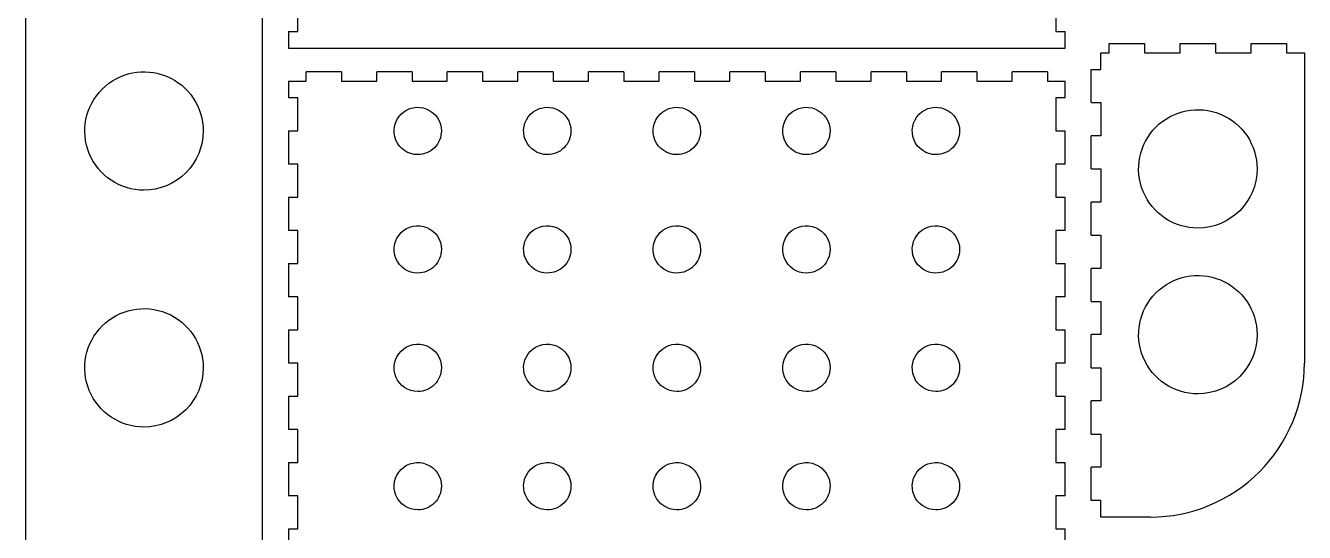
# Model space of a CAD drawing. Header units: millimetres. Extents: x 12 to 1197, y 12 to 2438.
# Drawn here: x 657 to 1197, y 1227 to 1441 of the extents above; entities that cross this region are included whole.
import ezdxf

# ---------------------------------------------------------------- set-up
doc = ezdxf.new("R2010")
doc.units = ezdxf.units.MM
doc.layers.get('0').update_dxf_attribs({"linetype": 'CONTINUOUS'})

msp = doc.modelspace()

# ---------------------------------------------------------------- linework, layer by layer
at = {"color": 7}
for points in [[(676.85, 2421.85), (656.85, 2421.85), (656.85, 1221.85)], [(736.85, 1221.85), (756.85, 1221.85), (756.85, 2421.85), (736.85, 2421.85)], [(767.85, 1438.85), (771.85, 1438.85), (771.85, 1452.85), (767.85, 1452.85)], [(1095.85, 1452.85), (1091.85, 1452.85), (1091.85, 1438.85), (1095.85, 1438.85)], [(767.85, 1438.85), (767.85, 1431.85)], [(1095.85, 1431.85), (1095.85, 1438.85)], [(767.85, 1431.85), (1095.85, 1431.85)], [(1114.35, 1433.85), (1129.35, 1433.85)], [(1114.35, 1429.85), (1114.35, 1433.85)], [(1129.35, 1433.85), (1129.35, 1429.85)], [(1144.35, 1433.85), (1159.35, 1433.85)], [(1144.35, 1429.85), (1144.35, 1433.85)], [(1159.35, 1433.85), (1159.35, 1429.85)], [(1174.35, 1433.85), (1189.35, 1433.85)], [(1174.35, 1429.85), (1174.35, 1433.85)], [(1189.35, 1433.85), (1189.35, 1429.85)], [(1110.85, 1429.85), (1114.35, 1429.85)], [(1110.85, 1422.85), (1110.85, 1429.85)], [(1129.35, 1429.85), (1144.35, 1429.85)], [(1159.35, 1429.85), (1174.35, 1429.85)], [(1189.35, 1429.85), (1196.85, 1429.85)], [(1196.85, 1429.85), (1196.85, 1298.85)], [(767.85, 1417.85), (775.29, 1417.85), (775.29, 1421.85)], [(790.2, 1421.85), (775.29, 1421.85)], [(790.2, 1421.85), (790.2, 1417.85), (805.11, 1417.85), (805.11, 1421.85)], [(820.02, 1421.85), (805.11, 1421.85)], [(820.02, 1421.85), (820.02, 1417.85), (834.93, 1417.85), (834.93, 1421.85)], [(849.84, 1421.85), (834.93, 1421.85)], [(849.84, 1421.85), (849.84, 1417.85), (864.75, 1417.85), (864.75, 1421.85)], [(879.66, 1421.85), (864.75, 1421.85)], [(879.66, 1421.85), (879.66, 1417.85), (894.57, 1417.85), (894.57, 1421.85)], [(909.48, 1421.85), (894.57, 1421.85)], [(909.48, 1421.85), (909.48, 1417.85), (924.39, 1417.85), (924.39, 1421.85)], [(939.3, 1421.85), (924.39, 1421.85)], [(939.3, 1421.85), (939.3, 1417.85), (954.21, 1417.85), (954.21, 1421.85)], [(969.12, 1421.85), (954.21, 1421.85)], [(969.12, 1421.85), (969.12, 1417.85), (984.03, 1417.85), (984.03, 1421.85)], [(998.94, 1421.85), (984.03, 1421.85)], [(998.94, 1421.85), (998.94, 1417.85), (1013.85, 1417.85), (1013.85, 1421.85)], [(1028.76, 1421.85), (1013.85, 1421.85)], [(1028.76, 1421.85), (1028.76, 1417.85), (1043.67, 1417.85), (1043.67, 1421.85)], [(1058.58, 1421.85), (1043.67, 1421.85)], [(1058.58, 1421.85), (1058.58, 1417.85), (1073.49, 1417.85), (1073.49, 1421.85)], [(1088.4, 1421.85), (1073.49, 1421.85)], [(1088.4, 1421.85), (1088.4, 1417.85), (1095.85, 1417.85)], [(1106.85, 1422.85), (1110.85, 1422.85)], [(1106.85, 1408.85), (1106.85, 1422.85)], [(767.85, 1417.85), (767.85, 1410.85)], [(1095.85, 1410.85), (1095.85, 1417.85)], [(767.85, 1396.85), (771.85, 1396.85), (771.85, 1410.85), (767.85, 1410.85)], [(1095.85, 1410.85), (1091.85, 1410.85), (1091.85, 1396.85), (1095.85, 1396.85)], [(1106.85, 1408.85), (1110.85, 1408.85)], [(1110.85, 1408.85), (1110.85, 1394.85)], [(767.85, 1396.85), (767.85, 1382.85)], [(1095.85, 1382.85), (1095.85, 1396.85)], [(1110.85, 1394.85), (1106.85, 1394.85)], [(1106.85, 1380.85), (1106.85, 1394.85)], [(767.85, 1368.85), (771.85, 1368.85), (771.85, 1382.85), (767.85, 1382.85)], [(1095.85, 1382.85), (1091.85, 1382.85), (1091.85, 1368.85), (1095.85, 1368.85)], [(1106.85, 1380.85), (1110.85, 1380.85)], [(1110.85, 1380.85), (1110.85, 1366.85)], [(767.85, 1368.85), (767.85, 1354.85)], [(1095.85, 1354.85), (1095.85, 1368.85)], [(1106.85, 1352.85), (1106.85, 1366.85)], [(1110.85, 1366.85), (1106.85, 1366.85)], [(767.85, 1340.85), (771.85, 1340.85), (771.85, 1354.85), (767.85, 1354.85)], [(1095.85, 1354.85), (1091.85, 1354.85), (1091.85, 1340.85), (1095.85, 1340.85)], [(1106.85, 1352.85), (1110.85, 1352.85)], [(1110.85, 1352.85), (1110.85, 1338.85)], [(767.85, 1340.85), (767.85, 1326.85)], [(1095.85, 1326.85), (1095.85, 1340.85)], [(1106.85, 1324.85), (1106.85, 1338.85)], [(1110.85, 1338.85), (1106.85, 1338.85)], [(767.85, 1312.85), (771.85, 1312.85), (771.85, 1326.85), (767.85, 1326.85)], [(1095.85, 1326.85), (1091.85, 1326.85), (1091.85, 1312.85), (1095.85, 1312.85)], [(1106.85, 1324.85), (1110.85, 1324.85)], [(1110.85, 1324.85), (1110.85, 1310.85)], [(767.85, 1312.85), (767.85, 1298.85)], [(1095.85, 1298.85), (1095.85, 1312.85)], [(1106.85, 1296.85), (1106.85, 1310.85)], [(1110.85, 1310.85), (1106.85, 1310.85)], [(767.85, 1284.85), (771.85, 1284.85), (771.85, 1298.85), (767.85, 1298.85)], [(1095.85, 1298.85), (1091.85, 1298.85), (1091.85, 1284.85), (1095.85, 1284.85)], [(1106.85, 1296.85), (1110.85, 1296.85)], [(1110.85, 1296.85), (1110.85, 1282.85)], [(767.85, 1284.85), (767.85, 1270.85)], [(1095.85, 1270.85), (1095.85, 1284.85)], [(1106.85, 1268.85), (1106.85, 1282.85)], [(1110.85, 1282.85), (1106.85, 1282.85)], [(767.85, 1256.85), (771.85, 1256.85), (771.85, 1270.85), (767.85, 1270.85)], [(1095.85, 1270.85), (1091.85, 1270.85), (1091.85, 1256.85), (1095.85, 1256.85)], [(1106.85, 1268.85), (1110.85, 1268.85)], [(1110.85, 1268.85), (1110.85, 1254.85)], [(767.85, 1256.85), (767.85, 1242.85)], [(1095.85, 1242.85), (1095.85, 1256.85)], [(1106.85, 1240.85), (1106.85, 1254.85)], [(1110.85, 1254.85), (1106.85, 1254.85)], [(767.85, 1228.85), (771.85, 1228.85), (771.85, 1242.85), (767.85, 1242.85)], [(1095.85, 1242.85), (1091.85, 1242.85), (1091.85, 1228.85), (1095.85, 1228.85)], [(1110.85, 1240.85), (1106.85, 1240.85)], [(1131.85, 1233.85), (1110.85, 1233.85), (1110.85, 1240.85)], [(767.85, 1228.85), (767.85, 1221.85)], [(1095.85, 1221.85), (1095.85, 1228.85)]]:
    msp.add_lwpolyline(points, dxfattribs=at)
for points in [[(822.45, 1386.85)], [(877.15, 1386.85)], [(931.85, 1386.85)], [(986.55, 1386.85)], [(1041.25, 1386.85)], [(706.85, 1371.85)], [(1151.85, 1355.85)], [(822.45, 1336.85)], [(877.15, 1336.85)], [(931.85, 1336.85)], [(986.55, 1336.85)], [(1041.25, 1336.85)], [(822.45, 1286.85)], [(877.15, 1286.85)], [(931.85, 1286.85)], [(986.55, 1286.85)], [(1041.25, 1286.85)], [(1151.85, 1285.85)], [(706.85, 1271.85)], [(822.45, 1236.85)], [(877.15, 1236.85)], [(931.85, 1236.85)], [(986.55, 1236.85)], [(1041.25, 1236.85)]]:
    msp.add_lwpolyline(points, close=True, dxfattribs=at)
for points in [[(689.17233, 1414.52767), (696.32228, 1421.677619), (707.075226, 1423.816513), (716.417086, 1419.946988)], [(716.417086, 1419.946988), (725.758946, 1416.077463), (731.85, 1406.961556), (731.85, 1396.85)], [(683.753012, 1387.282914), (679.883487, 1396.624774), (682.022381, 1407.37772), (689.17233, 1414.52767)], [(815.378932, 1403.921068), (818.238912, 1406.781048), (822.54009, 1407.636605), (826.276834, 1406.088795)], [(826.276834, 1406.088795), (830.013578, 1404.540985), (832.45, 1400.894622), (832.45, 1396.85)], [(870.078932, 1403.921068), (872.938912, 1406.781048), (877.24009, 1407.636605), (880.976834, 1406.088795)], [(880.976834, 1406.088795), (884.713578, 1404.540985), (887.15, 1400.894622), (887.15, 1396.85)], [(924.778932, 1403.921068), (927.638912, 1406.781048), (931.94009, 1407.636605), (935.676834, 1406.088795)], [(935.676834, 1406.088795), (939.413578, 1404.540985), (941.85, 1400.894622), (941.85, 1396.85)], [(979.478932, 1403.921068), (982.338912, 1406.781048), (986.64009, 1407.636605), (990.376834, 1406.088795)], [(990.376834, 1406.088795), (994.113578, 1404.540985), (996.55, 1400.894622), (996.55, 1396.85)], [(1034.178932, 1403.921068), (1037.038912, 1406.781048), (1041.34009, 1407.636605), (1045.076834, 1406.088795)], [(1045.076834, 1406.088795), (1048.813578, 1404.540985), (1051.25, 1400.894622), (1051.25, 1396.85)], [(1134.17233, 1398.52767), (1141.32228, 1405.677619), (1152.075226, 1407.816513), (1161.417086, 1403.946988)], [(813.211205, 1393.023166), (811.663395, 1396.75991), (812.518952, 1401.061088), (815.378932, 1403.921068)], [(867.911205, 1393.023166), (866.363395, 1396.75991), (867.218952, 1401.061088), (870.078932, 1403.921068)], [(922.611205, 1393.023166), (921.063395, 1396.75991), (921.918952, 1401.061088), (924.778932, 1403.921068)], [(977.311205, 1393.023166), (975.763395, 1396.75991), (976.618952, 1401.061088), (979.478932, 1403.921068)], [(1032.011205, 1393.023166), (1030.463395, 1396.75991), (1031.318952, 1401.061088), (1034.178932, 1403.921068)], [(1161.417086, 1403.946988), (1170.758946, 1400.077463), (1176.85, 1390.961556), (1176.85, 1380.85)], [(731.85, 1396.85), (731.85, 1390.219588), (729.216079, 1383.86074), (724.52767, 1379.17233)], [(832.45, 1396.85), (832.45, 1394.197835), (831.396432, 1391.654296), (829.521068, 1389.778932)], [(887.15, 1396.85), (887.15, 1394.197835), (886.096432, 1391.654296), (884.221068, 1389.778932)], [(941.85, 1396.85), (941.85, 1394.197835), (940.796432, 1391.654296), (938.921068, 1389.778932)], [(996.55, 1396.85), (996.55, 1394.197835), (995.496432, 1391.654296), (993.621068, 1389.778932)], [(1051.25, 1396.85), (1051.25, 1394.197835), (1050.196432, 1391.654296), (1048.321068, 1389.778932)], [(1128.753012, 1371.282914), (1124.883487, 1380.624774), (1127.022381, 1391.37772), (1134.17233, 1398.52767)], [(822.45, 1386.85), (818.405378, 1386.85), (814.759015, 1389.286422), (813.211205, 1393.023166)], [(829.521068, 1389.778932), (827.645704, 1387.903568), (825.102165, 1386.85), (822.45, 1386.85)], [(877.15, 1386.85), (873.105378, 1386.85), (869.459015, 1389.286422), (867.911205, 1393.023166)], [(884.221068, 1389.778932), (882.345704, 1387.903568), (879.802165, 1386.85), (877.15, 1386.85)], [(931.85, 1386.85), (927.805378, 1386.85), (924.159015, 1389.286422), (922.611205, 1393.023166)], [(938.921068, 1389.778932), (937.045704, 1387.903568), (934.502165, 1386.85), (931.85, 1386.85)], [(986.55, 1386.85), (982.505378, 1386.85), (978.859015, 1389.286422), (977.311205, 1393.023166)], [(993.621068, 1389.778932), (991.745704, 1387.903568), (989.202165, 1386.85), (986.55, 1386.85)], [(1041.25, 1386.85), (1037.205378, 1386.85), (1033.559015, 1389.286422), (1032.011205, 1393.023166)], [(1048.321068, 1389.778932), (1046.445704, 1387.903568), (1043.902165, 1386.85), (1041.25, 1386.85)], [(706.85, 1371.85), (696.738444, 1371.85), (687.622537, 1377.941054), (683.753012, 1387.282914)], [(724.52767, 1379.17233), (719.83926, 1374.483921), (713.480412, 1371.85), (706.85, 1371.85)], [(1176.85, 1380.85), (1176.85, 1367.042881), (1165.657119, 1355.85), (1151.85, 1355.85)], [(1151.85, 1355.85), (1141.738444, 1355.85), (1132.622537, 1361.941054), (1128.753012, 1371.282914)], [(815.378932, 1353.921068), (818.238912, 1356.781048), (822.54009, 1357.636605), (826.276834, 1356.088795)], [(826.276834, 1356.088795), (830.013578, 1354.540985), (832.45, 1350.894622), (832.45, 1346.85)], [(870.078932, 1353.921068), (872.938912, 1356.781048), (877.24009, 1357.636605), (880.976834, 1356.088795)], [(880.976834, 1356.088795), (884.713578, 1354.540985), (887.15, 1350.894622), (887.15, 1346.85)], [(924.778932, 1353.921068), (927.638912, 1356.781048), (931.94009, 1357.636605), (935.676834, 1356.088795)], [(935.676834, 1356.088795), (939.413578, 1354.540985), (941.85, 1350.894622), (941.85, 1346.85)], [(979.478932, 1353.921068), (982.338912, 1356.781048), (986.64009, 1357.636605), (990.376834, 1356.088795)], [(990.376834, 1356.088795), (994.113578, 1354.540985), (996.55, 1350.894622), (996.55, 1346.85)], [(1034.178932, 1353.921068), (1037.038912, 1356.781048), (1041.34009, 1357.636605), (1045.076834, 1356.088795)], [(1045.076834, 1356.088795), (1048.813578, 1354.540985), (1051.25, 1350.894622), (1051.25, 1346.85)], [(813.211205, 1343.023166), (811.663395, 1346.75991), (812.518952, 1351.061088), (815.378932, 1353.921068)], [(867.911205, 1343.023166), (866.363395, 1346.75991), (867.218952, 1351.061088), (870.078932, 1353.921068)], [(922.611205, 1343.023166), (921.063395, 1346.75991), (921.918952, 1351.061088), (924.778932, 1353.921068)], [(977.311205, 1343.023166), (975.763395, 1346.75991), (976.618952, 1351.061088), (979.478932, 1353.921068)], [(1032.011205, 1343.023166), (1030.463395, 1346.75991), (1031.318952, 1351.061088), (1034.178932, 1353.921068)], [(832.45, 1346.85), (832.45, 1344.197835), (831.396432, 1341.654296), (829.521068, 1339.778932)], [(887.15, 1346.85), (887.15, 1344.197835), (886.096432, 1341.654296), (884.221068, 1339.778932)], [(941.85, 1346.85), (941.85, 1344.197835), (940.796432, 1341.654296), (938.921068, 1339.778932)], [(996.55, 1346.85), (996.55, 1344.197835), (995.496432, 1341.654296), (993.621068, 1339.778932)], [(1051.25, 1346.85), (1051.25, 1344.197835), (1050.196432, 1341.654296), (1048.321068, 1339.778932)], [(822.45, 1336.85), (818.405378, 1336.85), (814.759015, 1339.286422), (813.211205, 1343.023166)], [(829.521068, 1339.778932), (827.645704, 1337.903568), (825.102165, 1336.85), (822.45, 1336.85)], [(877.15, 1336.85), (873.105378, 1336.85), (869.459015, 1339.286422), (867.911205, 1343.023166)], [(884.221068, 1339.778932), (882.345704, 1337.903568), (879.802165, 1336.85), (877.15, 1336.85)], [(931.85, 1336.85), (927.805378, 1336.85), (924.159015, 1339.286422), (922.611205, 1343.023166)], [(938.921068, 1339.778932), (937.045704, 1337.903568), (934.502165, 1336.85), (931.85, 1336.85)], [(986.55, 1336.85), (982.505378, 1336.85), (978.859015, 1339.286422), (977.311205, 1343.023166)], [(993.621068, 1339.778932), (991.745704, 1337.903568), (989.202165, 1336.85), (986.55, 1336.85)], [(1041.25, 1336.85), (1037.205378, 1336.85), (1033.559015, 1339.286422), (1032.011205, 1343.023166)], [(1048.321068, 1339.778932), (1046.445704, 1337.903568), (1043.902165, 1336.85), (1041.25, 1336.85)], [(1134.17233, 1328.52767), (1141.32228, 1335.677619), (1152.075226, 1337.816513), (1161.417086, 1333.946988)], [(1161.417086, 1333.946988), (1170.758946, 1330.077463), (1176.85, 1320.961556), (1176.85, 1310.85)], [(1128.753012, 1301.282914), (1124.883487, 1310.624774), (1127.022381, 1321.37772), (1134.17233, 1328.52767)], [(689.17233, 1314.52767), (696.32228, 1321.677619), (707.075226, 1323.816513), (716.417086, 1319.946988)], [(716.417086, 1319.946988), (725.758946, 1316.077463), (731.85, 1306.961556), (731.85, 1296.85)], [(683.753012, 1287.282914), (679.883487, 1296.624774), (682.022381, 1307.37772), (689.17233, 1314.52767)], [(815.378932, 1303.921068), (818.238912, 1306.781048), (822.54009, 1307.636605), (826.276834, 1306.088795)], [(870.078932, 1303.921068), (872.938912, 1306.781048), (877.24009, 1307.636605), (880.976834, 1306.088795)], [(924.778932, 1303.921068), (927.638912, 1306.781048), (931.94009, 1307.636605), (935.676834, 1306.088795)], [(979.478932, 1303.921068), (982.338912, 1306.781048), (986.64009, 1307.636605), (990.376834, 1306.088795)], [(1034.178932, 1303.921068), (1037.038912, 1306.781048), (1041.34009, 1307.636605), (1045.076834, 1306.088795)], [(1176.85, 1310.85), (1176.85, 1297.042881), (1165.657119, 1285.85), (1151.85, 1285.85)], [(813.211205, 1293.023166), (811.663395, 1296.75991), (812.518952, 1301.061088), (815.378932, 1303.921068)], [(826.276834, 1306.088795), (830.013578, 1304.540985), (832.45, 1300.894622), (832.45, 1296.85)], [(867.911205, 1293.023166), (866.363395, 1296.75991), (867.218952, 1301.061088), (870.078932, 1303.921068)], [(880.976834, 1306.088795), (884.713578, 1304.540985), (887.15, 1300.894622), (887.15, 1296.85)], [(922.611205, 1293.023166), (921.063395, 1296.75991), (921.918952, 1301.061088), (924.778932, 1303.921068)], [(935.676834, 1306.088795), (939.413578, 1304.540985), (941.85, 1300.894622), (941.85, 1296.85)], [(977.311205, 1293.023166), (975.763395, 1296.75991), (976.618952, 1301.061088), (979.478932, 1303.921068)], [(990.376834, 1306.088795), (994.113578, 1304.540985), (996.55, 1300.894622), (996.55, 1296.85)], [(1032.011205, 1293.023166), (1030.463395, 1296.75991), (1031.318952, 1301.061088), (1034.178932, 1303.921068)], [(1045.076834, 1306.088795), (1048.813578, 1304.540985), (1051.25, 1300.894622), (1051.25, 1296.85)], [(731.85, 1296.85), (731.85, 1290.219588), (729.216079, 1283.86074), (724.52767, 1279.17233)], [(832.45, 1296.85), (832.45, 1294.197835), (831.396432, 1291.654296), (829.521068, 1289.778932)], [(887.15, 1296.85), (887.15, 1294.197835), (886.096432, 1291.654296), (884.221068, 1289.778932)], [(941.85, 1296.85), (941.85, 1294.197835), (940.796432, 1291.654296), (938.921068, 1289.778932)], [(996.55, 1296.85), (996.55, 1294.197835), (995.496432, 1291.654296), (993.621068, 1289.778932)], [(1051.25, 1296.85), (1051.25, 1294.197835), (1050.196432, 1291.654296), (1048.321068, 1289.778932)], [(1151.85, 1285.85), (1141.738444, 1285.85), (1132.622537, 1291.941054), (1128.753012, 1301.282914)], [(1177.811941, 1252.888059), (1190.001805, 1265.077924), (1196.85, 1281.610928), (1196.85, 1298.85)], [(822.45, 1286.85), (818.405378, 1286.85), (814.759015, 1289.286422), (813.211205, 1293.023166)], [(877.15, 1286.85), (873.105378, 1286.85), (869.459015, 1289.286422), (867.911205, 1293.023166)], [(931.85, 1286.85), (927.805378, 1286.85), (924.159015, 1289.286422), (922.611205, 1293.023166)], [(986.55, 1286.85), (982.505378, 1286.85), (978.859015, 1289.286422), (977.311205, 1293.023166)], [(1041.25, 1286.85), (1037.205378, 1286.85), (1033.559015, 1289.286422), (1032.011205, 1293.023166)], [(706.85, 1271.85), (696.738444, 1271.85), (687.622537, 1277.941054), (683.753012, 1287.282914)], [(829.521068, 1289.778932), (827.645704, 1287.903568), (825.102165, 1286.85), (822.45, 1286.85)], [(884.221068, 1289.778932), (882.345704, 1287.903568), (879.802165, 1286.85), (877.15, 1286.85)], [(938.921068, 1289.778932), (937.045704, 1287.903568), (934.502165, 1286.85), (931.85, 1286.85)], [(993.621068, 1289.778932), (991.745704, 1287.903568), (989.202165, 1286.85), (986.55, 1286.85)], [(1048.321068, 1289.778932), (1046.445704, 1287.903568), (1043.902165, 1286.85), (1041.25, 1286.85)], [(724.52767, 1279.17233), (719.83926, 1274.483921), (713.480412, 1271.85), (706.85, 1271.85)], [(813.211205, 1243.023166), (811.663395, 1246.75991), (812.518952, 1251.061088), (815.378932, 1253.921068)], [(815.378932, 1253.921068), (818.238912, 1256.781048), (822.54009, 1257.636605), (826.276834, 1256.088795)], [(826.276834, 1256.088795), (830.013578, 1254.540985), (832.45, 1250.894622), (832.45, 1246.85)], [(867.911205, 1243.023166), (866.363395, 1246.75991), (867.218952, 1251.061088), (870.078932, 1253.921068)], [(870.078932, 1253.921068), (872.938912, 1256.781048), (877.24009, 1257.636605), (880.976834, 1256.088795)], [(880.976834, 1256.088795), (884.713578, 1254.540985), (887.15, 1250.894622), (887.15, 1246.85)], [(922.611205, 1243.023166), (921.063395, 1246.75991), (921.918952, 1251.061088), (924.778932, 1253.921068)], [(924.778932, 1253.921068), (927.638912, 1256.781048), (931.94009, 1257.636605), (935.676834, 1256.088795)], [(935.676834, 1256.088795), (939.413578, 1254.540985), (941.85, 1250.894622), (941.85, 1246.85)], [(977.311205, 1243.023166), (975.763395, 1246.75991), (976.618952, 1251.061088), (979.478932, 1253.921068)], [(979.478932, 1253.921068), (982.338912, 1256.781048), (986.64009, 1257.636605), (990.376834, 1256.088795)], [(990.376834, 1256.088795), (994.113578, 1254.540985), (996.55, 1250.894622), (996.55, 1246.85)], [(1032.011205, 1243.023166), (1030.463395, 1246.75991), (1031.318952, 1251.061088), (1034.178932, 1253.921068)], [(1034.178932, 1253.921068), (1037.038912, 1256.781048), (1041.34009, 1257.636605), (1045.076834, 1256.088795)], [(1045.076834, 1256.088795), (1048.813578, 1254.540985), (1051.25, 1250.894622), (1051.25, 1246.85)], [(1131.85, 1233.85), (1149.089072, 1233.85), (1165.622076, 1240.698195), (1177.811941, 1252.888059)], [(822.45, 1236.85), (818.405378, 1236.85), (814.759015, 1239.286422), (813.211205, 1243.023166)], [(832.45, 1246.85), (832.45, 1244.197835), (831.396432, 1241.654296), (829.521068, 1239.778932)], [(877.15, 1236.85), (873.105378, 1236.85), (869.459015, 1239.286422), (867.911205, 1243.023166)], [(887.15, 1246.85), (887.15, 1244.197835), (886.096432, 1241.654296), (884.221068, 1239.778932)], [(931.85, 1236.85), (927.805378, 1236.85), (924.159015, 1239.286422), (922.611205, 1243.023166)], [(941.85, 1246.85), (941.85, 1244.197835), (940.796432, 1241.654296), (938.921068, 1239.778932)], [(986.55, 1236.85), (982.505378, 1236.85), (978.859015, 1239.286422), (977.311205, 1243.023166)], [(996.55, 1246.85), (996.55, 1244.197835), (995.496432, 1241.654296), (993.621068, 1239.778932)], [(1041.25, 1236.85), (1037.205378, 1236.85), (1033.559015, 1239.286422), (1032.011205, 1243.023166)], [(1051.25, 1246.85), (1051.25, 1244.197835), (1050.196432, 1241.654296), (1048.321068, 1239.778932)], [(829.521068, 1239.778932), (827.645704, 1237.903568), (825.102165, 1236.85), (822.45, 1236.85)], [(884.221068, 1239.778932), (882.345704, 1237.903568), (879.802165, 1236.85), (877.15, 1236.85)], [(938.921068, 1239.778932), (937.045704, 1237.903568), (934.502165, 1236.85), (931.85, 1236.85)], [(993.621068, 1239.778932), (991.745704, 1237.903568), (989.202165, 1236.85), (986.55, 1236.85)], [(1048.321068, 1239.778932), (1046.445704, 1237.903568), (1043.902165, 1236.85), (1041.25, 1236.85)]]:
    msp.add_open_spline(points, degree=3, dxfattribs=at)

doc.saveas('drawing.dxf')
